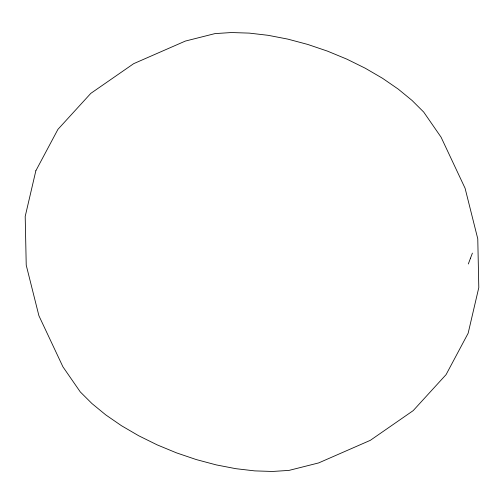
<?xml version="1.0" encoding="UTF-8"?>
<svg xmlns="http://www.w3.org/2000/svg" width="504" height="504" viewBox="0 0 504 504"><rect width="100%" height="100%" fill="white"/><g stroke="black" fill="none" stroke-linecap="round" stroke-linejoin="round"><path stroke-width="0.76" d="M468.317 263.983L472.399 253.109M470.528 258.533L470.484 258.206L470.516 258.571M35.853 170.755L25.2 216.424L26.227 265.18L38.915 315.75L62.924 366.811L80.281 391.917L91.955 403.559L105.764 414.893L121.451 425.697L138.701 435.752L157.172 444.868L176.501 452.863L196.308 459.579L216.21 464.89L235.815 468.682L254.728 470.887L272.588 471.461L289.044 470.389L318.635 462.93L370.339 440.326L413.192 410.628L446.084 374.623L468.147 333.245L478.8 287.576L477.773 238.82L465.085 188.25L441.076 137.189L423.719 112.083L412.045 100.441L398.236 89.107L382.549 78.303L365.299 68.248L346.828 59.132L327.499 51.137L307.692 44.421L287.79 39.11L268.185 35.318L249.272 33.113L231.412 32.539L214.956 33.611L185.365 41.07L133.661 63.674L90.808 93.372L57.916 129.377L35.853 170.755"/></g></svg>
